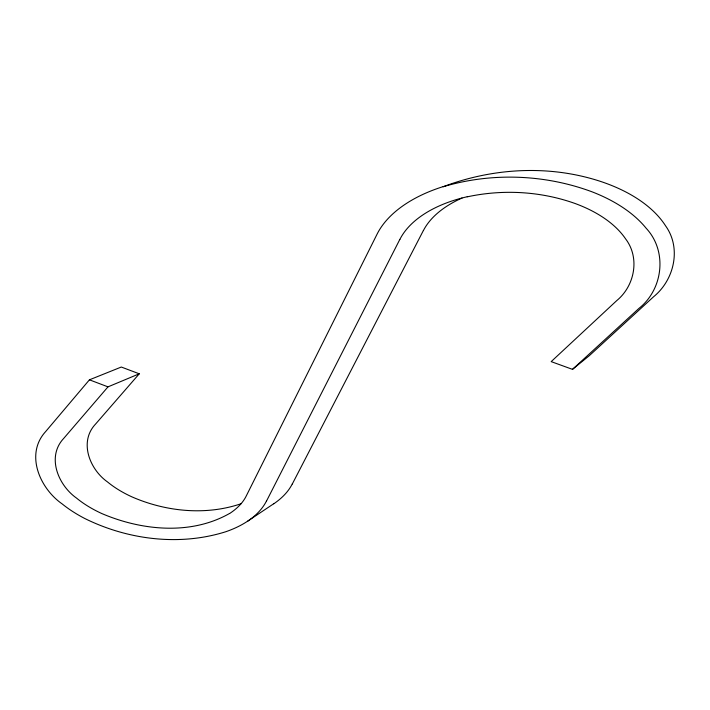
<?xml version="1.0" encoding="UTF-8"?>
<svg xmlns="http://www.w3.org/2000/svg" width="710" height="710" viewBox="0 0 710 710"><rect width="100%" height="100%" fill="white"/><g stroke="black" fill="none" stroke-linecap="round" stroke-linejoin="round"><path stroke-width="1.06" d="M266.596 500.896L399.836 239.403M292.307 483.998L423.355 230.564M240.974 503.772C205.616 515.753 165.963 511.679 132.06 496.929A122.2 70.556 0 0 1 107.521 481.948C89.691 469.399 78.659 441.744 95.646 423.985L139.266 373.806L121.303 367.034L89.433 379.823L45.706 431.502C24.806 454.187 39.849 488.4 62.125 503.887A154.851 89.398 0 0 0 84.836 518.531C127.942 539.84 179.612 546.327 225.833 531.719A89.407 51.617 0 0 0 247.63 521.167L273.714 503.754M139.266 373.806L107.991 386.861L63.696 438.425C46.345 456.912 58.255 485.214 76.538 498.101A127.933 73.858 0 0 0 101.912 513.596C141.663 530.574 190.812 535.5 229.587 513.454M572.491 369.36L638.894 308.442C663.175 289.254 667.631 251.198 646.118 228.203A154.736 89.336 0 0 0 592.104 191.842C544.765 174.225 491.533 172.299 443.102 186.748C492.651 167.968 548.306 164.711 599 180.908A147.591 85.209 0 0 1 665.545 225.789C681.644 248.136 674.269 279.917 653.653 296.7L589.327 355.657L572.491 369.36L551.182 361.621L616.795 300.561C634.758 285.802 640.127 257.836 625.581 238.853A127.889 73.831 0 0 0 575.171 203.53C540.772 191.238 502.893 189.144 467.224 196.839M89.433 379.823L107.991 386.861M266.525 500.887A94.146 54.359 0 0 1 247.701 521.193M292.236 483.989A92.753 53.552 0 0 1 273.776 503.789M423.4 230.572A110.378 63.731 0 0 1 462.024 198.054M443.031 186.659A136.995 79.094 0 0 0 376.895 234.522L246.326 495.828A77.772 44.899 0 0 1 229.658 513.49M399.881 239.412A113.236 65.373 0 0 1 467.162 196.75"/></g></svg>
